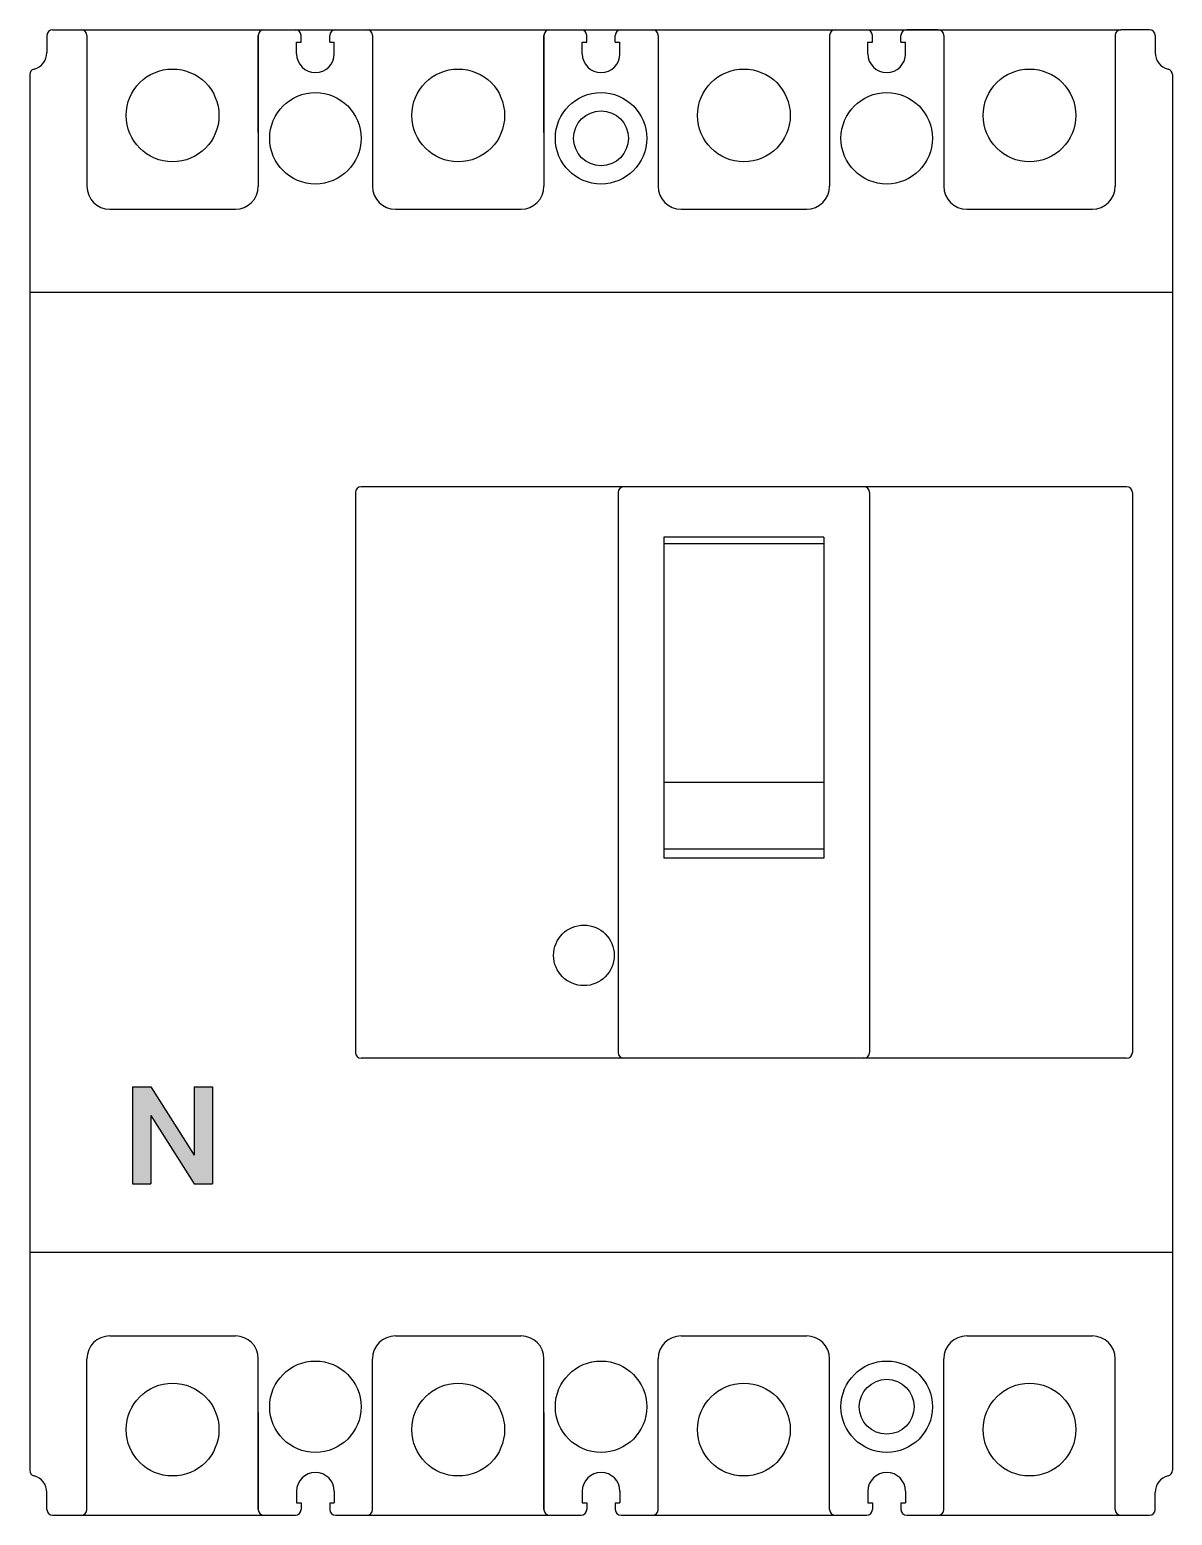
# Model space of a CAD drawing. Header units: inches. Extents: x 163 to 263, y 101 to 231.
import ezdxf

# ---------------------------------------------------------------- set-up
doc = ezdxf.new("R2010")
doc.units = ezdxf.units.IN
doc.header["$MEASUREMENT"] = 0
doc.layers.add('2', color=2, linetype='Continuous')

msp = doc.modelspace()

# ---------------------------------------------------------------- hatches: boundary and pattern name
at = {"layer": '2'}
msp.add_hatch(color=0, dxfattribs=at).paths.add_polyline_path([(173.84, 135.58), (177.64, 129.6), (179.24, 129.6), (179.24, 138.1), (177.64, 138.1), (177.64, 132.12), (173.84, 138.1), (172.24, 138.1), (172.24, 129.6), (173.84, 129.6)])

# ---------------------------------------------------------------- linework, layer by layer
for p, q in [((164.74, 230.1), (164.74, 228.6)), ((165.24, 230.6), (167.74, 230.6)), ((167.74, 230.6), (258.74, 230.6)), ((168.24, 230.1), (168.24, 216.9)), ((183.24, 230.1), (183.24, 216.9)), ((183.24, 221.6), (183.24, 230.1)), ((183.74, 230.6), (186.49, 230.6)), ((186.99, 229.5), (186.99, 230.1)), ((189.49, 229.5), (189.49, 230.1)), ((189.99, 230.6), (192.74, 230.6)), ((193.24, 230.1), (193.24, 216.9)), ((208.24, 230.1), (208.24, 216.9)), ((208.24, 221.6), (208.24, 230.1)), ((208.74, 230.6), (211.49, 230.6)), ((211.99, 229.5), (211.99, 230.1)), ((214.49, 229.5), (214.49, 230.1)), ((214.99, 230.6), (217.74, 230.6)), ((218.24, 230.1), (218.24, 216.9)), ((233.24, 230.1), (233.24, 216.9)), ((233.74, 230.6), (236.49, 230.6)), ((236.99, 229.5), (236.99, 230.1)), ((239.49, 229.5), (239.49, 230.1)), ((242.74, 230.6), (239.99, 230.6)), ((243.24, 230.1), (243.24, 216.9)), ((258.24, 230.1), (258.24, 216.9)), ((261.24, 230.6), (258.74, 230.6)), ((261.74, 230.1), (261.74, 228.6)), ((186.59, 228.5), (186.59, 229.5)), ((186.59, 229.5), (186.99, 229.5)), ((189.49, 229.5), (189.89, 229.5)), ((189.89, 228.5), (189.89, 229.5)), ((211.59, 228.5), (211.59, 229.5)), ((211.59, 229.5), (211.99, 229.5)), ((214.49, 229.5), (214.89, 229.5)), ((214.89, 228.5), (214.89, 229.5)), ((236.59, 229.5), (236.99, 229.5)), ((236.59, 228.5), (236.59, 229.5)), ((239.49, 229.5), (239.89, 229.5)), ((239.89, 228.5), (239.89, 229.5)), ((163.24, 226.67), (163.24, 104.54)), ((263.24, 226.67), (263.24, 104.54)), ((170.24, 214.9), (181.24, 214.9)), ((195.24, 214.9), (206.24, 214.9)), ((220.24, 214.9), (231.24, 214.9)), ((245.24, 214.9), (256.24, 214.9)), ((263.24, 207.6), (163.24, 207.6)), ((191.74, 190.1), (191.74, 141.1)), ((259.24, 190.6), (192.24, 190.6)), ((214.74, 190.1), (214.74, 141.1)), ((236.74, 190.1), (236.74, 141.1)), ((259.74, 190.1), (259.74, 141.1)), ((232.74, 186.2), (218.74, 186.2)), ((218.74, 186.2), (218.74, 158.1)), ((232.74, 186.2), (232.74, 158.1)), ((232.74, 185.6), (218.74, 185.6)), ((232.74, 164.73), (218.74, 164.73)), ((232.74, 158.9), (218.74, 158.9)), ((232.74, 158.1), (218.74, 158.1)), ((259.24, 140.6), (192.24, 140.6)), ((263.24, 123.6), (163.24, 123.6)), ((170.24, 116.3), (181.24, 116.3)), ((170.24, 116.3), (181.24, 116.3)), ((195.24, 116.3), (206.24, 116.3)), ((220.24, 116.3), (231.24, 116.3)), ((245.24, 116.3), (256.24, 116.3)), ((168.24, 101.1), (168.24, 114.3)), ((183.24, 101.1), (183.24, 114.3)), ((193.24, 101.1), (193.24, 114.3)), ((208.24, 101.1), (208.24, 114.3)), ((218.24, 101.1), (218.24, 114.3)), ((233.24, 101.1), (233.24, 114.3)), ((243.24, 101.1), (243.24, 114.3)), ((258.24, 101.1), (258.24, 114.3)), ((183.24, 109.6), (183.24, 101.1)), ((208.24, 109.6), (208.24, 101.1)), ((186.59, 102.7), (186.59, 101.7)), ((189.89, 102.7), (189.89, 101.7)), ((211.59, 102.7), (211.59, 101.7)), ((214.89, 102.7), (214.89, 101.7)), ((236.59, 102.7), (236.59, 101.7)), ((239.89, 102.7), (239.89, 101.7)), ((164.74, 101.1), (164.74, 102.6)), ((186.59, 101.7), (186.99, 101.7)), ((186.99, 101.7), (186.99, 101.1)), ((189.49, 101.7), (189.49, 101.1)), ((189.49, 101.7), (189.89, 101.7)), ((211.59, 101.7), (211.99, 101.7)), ((211.99, 101.7), (211.99, 101.1)), ((214.49, 101.7), (214.49, 101.1)), ((214.49, 101.7), (214.89, 101.7)), ((236.59, 101.7), (236.99, 101.7)), ((236.99, 101.7), (236.99, 101.1)), ((239.49, 101.7), (239.49, 101.1)), ((239.49, 101.7), (239.89, 101.7)), ((261.74, 101.1), (261.74, 102.6)), ((165.24, 100.6), (167.74, 100.6)), ((167.74, 100.6), (186.49, 100.6)), ((183.74, 100.6), (186.49, 100.6)), ((189.99, 100.6), (192.74, 100.6)), ((189.99, 100.6), (211.49, 100.6)), ((208.74, 100.6), (211.49, 100.6)), ((214.99, 100.6), (217.74, 100.6)), ((214.99, 100.6), (236.49, 100.6)), ((233.74, 100.6), (236.49, 100.6)), ((239.99, 100.6), (242.74, 100.6)), ((239.99, 100.6), (258.74, 100.6)), ((258.74, 100.6), (261.24, 100.6))]:
    msp.add_line(p, q)
at = {"color": 0}
for p, q in [((172.24, 138.1), (173.84, 138.1)), ((172.24, 138.1), (172.24, 129.6)), ((173.84, 138.1), (177.64, 132.12)), ((177.64, 138.1), (179.24, 138.1)), ((177.64, 138.1), (177.64, 132.12)), ((179.24, 138.1), (179.24, 129.6)), ((173.84, 135.58), (173.84, 129.6)), ((173.84, 135.58), (177.64, 129.6)), ((172.24, 129.6), (173.84, 129.6)), ((177.64, 129.6), (179.24, 129.6))]:
    msp.add_line(p, q, dxfattribs=at)
for centre, radius in [((175.74, 223.1), 4.06), ((200.74, 223.1), 4.06), ((225.74, 223.1), 4.06), ((250.74, 223.1), 4.06), ((188.24, 221.1), 4), ((213.24, 221.1), 4), ((238.24, 221.1), 4), ((213.24, 221.1), 2.4), ((211.74, 149.6), 2.65), ((188.24, 110.1), 4), ((213.24, 110.1), 4), ((238.24, 110.1), 4), ((175.74, 108.1), 4.06), ((200.74, 108.1), 4.06), ((225.74, 108.1), 4.06), ((238.24, 110.1), 2.4), ((250.74, 108.1), 4.06)]:
    msp.add_circle(centre, radius)
for centre, radius, start, end in [((165.24, 230.1), 0.5, 90, 180), ((167.74, 230.1), 0.5, 0, 90), ((183.74, 230.1), 0.5, 90, 180), ((186.49, 230.1), 0.5, 0, 90), ((189.99, 230.1), 0.5, 90, 180), ((192.74, 230.1), 0.5, 0, 90), ((208.74, 230.1), 0.5, 90, 180), ((211.49, 230.1), 0.5, 0, 90), ((214.99, 230.1), 0.5, 90, 180), ((217.74, 230.1), 0.5, 0, 90), ((233.74, 230.1), 0.5, 90, 180), ((236.49, 230.1), 0.5, 0, 90), ((239.99, 230.1), 0.5, 90, 180), ((242.74, 230.1), 0.5, 0, 90), ((258.74, 230.1), 0.5, 90, 180), ((261.24, 230.1), 0.5, 0, 90), ((163.24, 228.6), 1.5, 284.4775, 0), ((188.24, 228.5), 1.65, 180, 0), ((213.24, 228.5), 1.65, 180, 0), ((238.24, 228.5), 1.65, 180, 0), ((263.24, 228.6), 1.5, 180, 255.5225), ((163.74, 226.67), 0.5, 104.4775, 180), ((262.74, 226.67), 0.5, 0, 75.5225), ((170.24, 216.9), 2, 180, 270), ((181.24, 216.9), 2, 270, 0), ((195.24, 216.9), 2, 180, 270), ((206.24, 216.9), 2, 270, 0), ((220.24, 216.9), 2, 180, 270), ((231.24, 216.9), 2, 270, 0), ((245.24, 216.9), 2, 180, 270), ((256.24, 216.9), 2, 270, 0), ((192.24, 190.1), 0.5, 90, 180), ((215.24, 190.1), 0.5, 90, 180), ((236.24, 190.1), 0.5, 0, 90), ((259.24, 190.1), 0.5, 0, 90), ((192.24, 141.1), 0.5, 180, 270), ((215.24, 141.1), 0.5, 180, 270), ((236.24, 141.1), 0.5, 270, 0), ((259.24, 141.1), 0.5, 270, 0), ((170.24, 114.3), 2, 90, 180), ((181.24, 114.3), 2, 0, 90), ((195.24, 114.3), 2, 90, 180), ((206.24, 114.3), 2, 0, 90), ((220.24, 114.3), 2, 90, 180), ((231.24, 114.3), 2, 0, 90), ((245.24, 114.3), 2, 90, 180), ((256.24, 114.3), 2, 0, 90), ((163.74, 104.54), 0.5, 180, 255.5225), ((163.24, 102.6), 1.5, 0, 75.5225), ((188.24, 102.7), 1.65, 0, 180), ((213.24, 102.7), 1.65, 0, 180), ((238.24, 102.7), 1.65, 0, 180), ((263.24, 102.6), 1.5, 104.4775, 180), ((262.74, 104.54), 0.5, 284.4775, 0), ((165.24, 101.1), 0.5, 180, 270), ((167.74, 101.1), 0.5, 270, 0), ((183.74, 101.1), 0.5, 180, 270), ((186.49, 101.1), 0.5, 270, 0), ((189.99, 101.1), 0.5, 180, 270), ((192.74, 101.1), 0.5, 270, 0), ((208.74, 101.1), 0.5, 180, 270), ((211.49, 101.1), 0.5, 270, 0), ((214.99, 101.1), 0.5, 180, 270), ((217.74, 101.1), 0.5, 270, 0), ((233.74, 101.1), 0.5, 180, 270), ((236.49, 101.1), 0.5, 270, 0), ((239.99, 101.1), 0.5, 180, 270), ((242.74, 101.1), 0.5, 270, 0), ((258.74, 101.1), 0.5, 180, 270), ((261.24, 101.1), 0.5, 270, 0)]:
    msp.add_arc(centre, radius, start, end)

doc.saveas('drawing.dxf')
